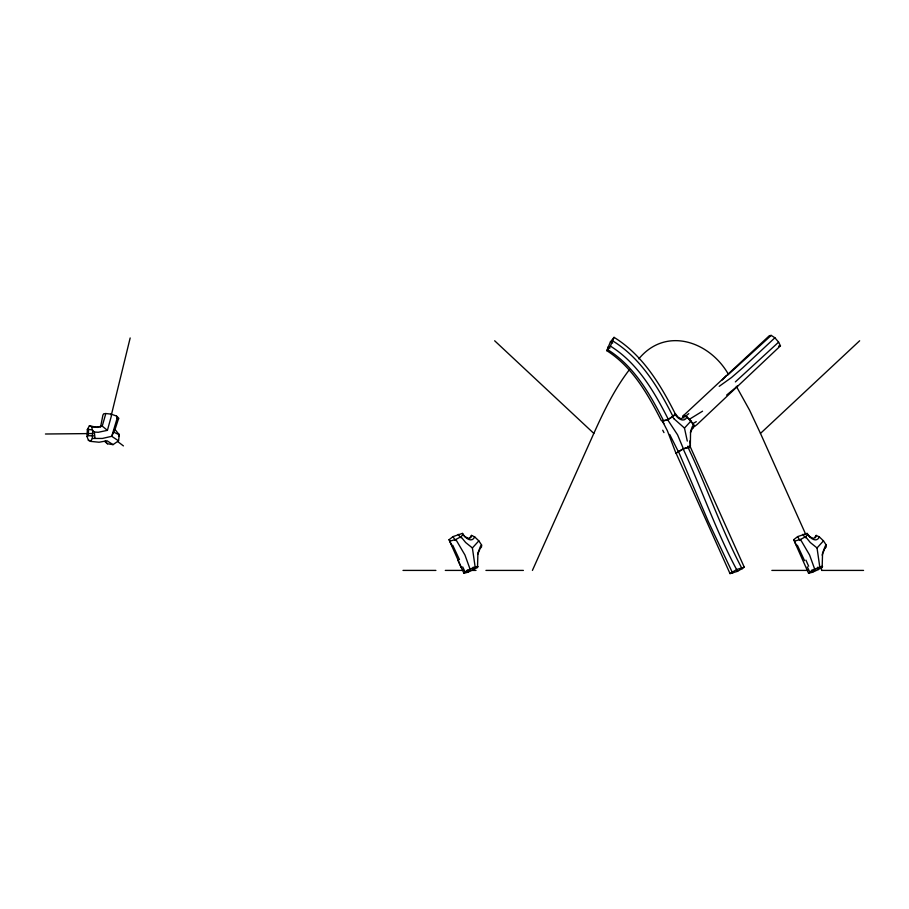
<?xml version="1.0" encoding="UTF-8"?>
<svg xmlns="http://www.w3.org/2000/svg" width="909" height="909" viewBox="0 0 909 909"><rect width="100%" height="100%" fill="white"/><g stroke="black" fill="none" stroke-linecap="round" stroke-linejoin="round"><path stroke-width="1.36" d="M689.465 446.217L689.59 447.694L690.317 446.649L690.567 431.57L692.204 426.832A9.022 7.931 -17 0 1 693.84 425.026L686.999 417.015L683.716 415.481L681.943 418.458A2.841 2.363 83.9 0 1 680.864 418.765L676.989 416.345M87.048 436.559L87.344 429.548L89.412 425.742L96.309 427.219L102.228 426.116L105.83 413.538L110.955 414.106L116.522 416.038L118.704 418.117L115.398 428.355L111.727 436.309L102.365 438.445L92.332 438.456L90.605 441.376L88.423 440.32L87.048 436.559L88.15 435.661L93.422 435.9M92.332 438.456L92.695 430.616L91.468 426.685L89.412 425.742M469.771 537.935L471.532 535.401L474.714 536.924L478.838 540.866L481.622 545.082L481.475 547.173A9.295 8.783 53.7 0 0 480.077 548.593L477.657 554.456M88.15 435.661L88.662 429.366L92.184 429.934M104.751 441.467L107.432 443.774L113.034 444.637L118.545 440.831L119.284 434.797L115.488 430.082L113.955 429.764M118.624 436.388L118.943 434.025M683.409 417.663L683.716 415.481M822.168 555.138L824.713 548.582M111.523 414.322L130.169 337.955M471.532 535.401L470.794 537.753M824.702 548.57A9.295 8.795 46.7 0 1 826.122 547.173L826.27 545.082L823.486 540.866L819.361 536.924L816.168 535.401L815.43 537.753M116.522 416.038L117.147 418.322L111.727 436.309L118.545 440.831M100.581 426.923L102.899 415.152L103.626 413.845L105.83 413.538M690.454 432.718L691.567 430.025M606.769 350.658L610.405 341.898L614.041 337.353C642.583 354.862 660.536 384.598 675.262 413.834C671.887 417.72 666.683 421.378 661.332 420.64C647.912 394.267 632.403 366.861 606.769 350.658L610.405 346.113L614.041 337.353M92.695 430.616L94.354 432.025L98.263 432.286L107.41 430.343L111.398 415.902L110.955 414.106M816.168 535.401L814.407 537.935A3.386 2.966 81.3 0 1 813.35 538.367L809.749 536.787M532.413 570.409L593.827 433.411C603.837 411.152 614.586 388.904 629.562 369.486M474.714 536.924C471.601 543.593 464.692 537.458 462.295 533.447L452.977 536.617L449.035 539.741L463.931 573.272L468.055 572.181L477.509 567.5L477.918 553.013L480.588 546.104A7.999 6.465 -25.8 0 1 481.611 545.07M819.361 536.924C816.237 543.593 809.328 537.458 806.931 533.447L797.613 536.617L793.671 539.741L808.567 573.272L812.703 572.181L822.156 567.5L822.565 553.013L825.224 546.104A7.999 6.443 -26 0 1 826.27 545.093M686.999 417.015C684.034 423.48 676.591 418.117 674.853 413.55L675.126 413.981M463.931 573.272C467.396 569.443 473.01 567.784 477.941 566.557M808.567 573.272C812.032 569.443 817.657 567.784 822.588 566.557M683.238 415.799L769.355 335.705L771.207 335.398L774.9 337.784L778.604 342.159L780.456 345.84L697.067 424.56L694.124 426.821L692.885 423.571L689.522 419.197L685.579 416.254L683.17 415.868L683.988 418.038M478.838 540.866L472.396 547.945L475.168 567.136M823.486 540.866L817.032 547.945L819.804 567.136M722.269 379.973L726.109 375.951M687.295 441.092L684.477 428.071L691.079 420.912M638.811 358.862C665.877 326.07 709.713 341.42 728.461 374.383M693.124 427.889L693.806 424.992M449.035 539.741L450.466 540.969L455.829 539.469L460.931 536.73L463.249 534.435M793.671 539.741L795.102 540.969L800.477 539.469L805.579 536.73L807.885 534.435M771.207 335.398L727.586 375.201M685.579 416.254L688.749 413.629M774.9 337.784L742.608 367.94L731.472 377.553L719.201 386.336M689.522 419.197L702.555 411.186M778.604 342.159L735.358 381.894M692.885 423.571L696.294 421.662M805.669 534.219L760.481 433.411L859.653 340.773M663.865 423.594L662.4 421.049L667.615 419.719L675.398 414.709M690.317 446.649L683.386 448.751L675.932 453.216L667.388 430.752L662.059 420.401M726.621 395.097L737.585 386.03M730.018 573.602L736.733 569.488L744.266 567.216L690.317 446.898L683.182 448.932L676.046 453.171L730.018 573.602L737.551 571.329L744.266 567.216M113.034 444.637L107.035 440.774L99.07 442.228L90.605 441.376M778.604 346.147L780.456 345.84M87.344 429.548L88.662 429.366M45.45 434.002L92.9 433.548M403.005 570.409L435.9 570.409M445.296 570.409L463.09 570.409M469.18 570.409L476.009 570.409M485.929 570.409L523.391 570.409M771.855 570.409L807.624 570.409M813.76 570.409L816.589 570.409M821.622 570.409L863.55 570.409M88.423 440.32L90.184 440.638M113.67 432.127L119.284 434.797M91.468 426.685L97.297 427.4L102.228 426.116L107.41 430.343M117.147 418.322L118.715 418.856M607.985 347.033L609.962 347.999M610.405 341.898L612.677 343.034M607.985 349.851C634.13 366.236 650.026 394.063 663.661 420.912M610.405 346.113C637.516 362.941 654.23 391.54 668.297 419.344M612.825 340.977C640.902 358.26 658.446 387.62 672.933 416.367M817.032 547.945L810.294 542.514L805.579 536.73M472.396 547.945L465.647 542.514L460.931 536.73M684.477 428.071L674.171 418.935M117.909 441.729L123.419 445.899M494.655 340.773L593.827 433.411M805.692 537.776L804.874 536.799M461.045 537.776L460.238 536.799M105.308 441.138L107.432 443.774M800.022 540.548L797.613 536.617M455.375 540.548L452.977 536.617M736.324 386.314L749.584 410.198L760.481 433.411M800.477 539.469L809.567 554.967L814.703 569.17M455.829 539.469L464.931 554.967L470.067 569.17M667.615 419.719L677.557 434.809L683.386 448.751M669.683 434.434L678.182 451.33M797.352 545.252L804.556 560.683M452.716 545.252L459.477 559.637M809.68 571.829L807.328 566.898M465.033 571.829L462.692 566.898M820.736 567.83L821.895 570.409M687.943 447.205C707.111 487.315 721.405 529.561 742.164 568.898M683.182 448.932C701.941 489.508 716.315 531.935 737.551 571.329M678.421 451.387L708.225 521.346L732.665 573.159M812.703 572.181L811.907 570.057M468.055 572.181L467.26 570.057M818.407 569.704L817.918 567.091M473.759 569.704L473.282 567.091M687.954 446.08L688.056 447.001M94.354 432.025L94.979 438.433M822.156 567.5L822.077 566.034M477.509 567.5L477.43 566.034M808.669 566.227A151.314 102.342 66.3 0 1 805.942 560.114M794.625 541.753A55.96 16.362 65 0 1 796.761 545.854M809.839 536.674A15.146 13.976 -86 0 1 807.101 533.333M804.726 536.969A24.543 20.498 84.1 0 1 802.886 534.333M469.76 537.923A3.386 2.966 81.3 0 1 468.714 538.367L465.113 536.787A15.146 13.976 -86 0 1 462.465 533.333M460.079 536.969A24.543 20.509 84.1 0 1 458.238 534.333M461.215 567.625A153.235 107.137 66.3 0 1 457.943 560.262M449.978 541.753A55.96 16.362 65 0 1 452.114 545.854M691.51 429.98A11.033 10.408 76.6 0 1 693.09 427.844M689.795 440.99A83.242 53.256 77.3 0 1 690.465 446.217M677.216 416.061A17.612 14.976 83.3 0 1 675.444 413.709M674.137 418.958A26.963 26.441 17.7 0 1 672.774 417.072M662.718 430.218A45.711 1.159 62.3 0 1 663.968 432.604"/></g></svg>
